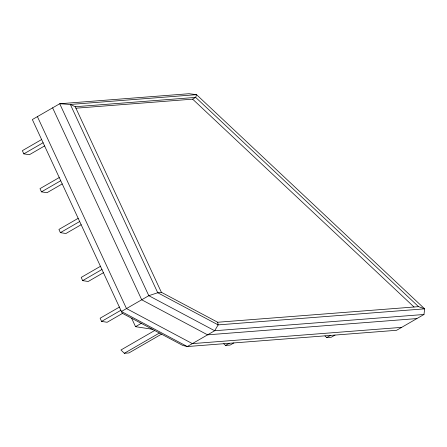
<?xml version="1.0" encoding="UTF-8"?>
<svg xmlns="http://www.w3.org/2000/svg" width="447" height="447" viewBox="0 0 447 447"><rect width="100%" height="100%" fill="white"/><g stroke="black" fill="none" stroke-linecap="round" stroke-linejoin="round"><path stroke-width="0.67" d="M423.985 314.481L424.65 308.843L196.529 94.663L189.081 93.714L59.719 103.743L32.34 119.55L122.227 313.235L182.633 345.38L187.293 346.548L396.606 330.288L423.985 314.481L214.672 330.741L187.293 346.548L121.422 311.498L148.801 295.69L157.724 292.746L161.367 292.293L217.678 322.253L418.554 306.653L424.65 308.843L218.13 324.885L157.724 292.746L70.33 104.447L59.719 103.743L148.801 295.69L214.672 330.741L218.13 324.885L217.678 322.253M41.677 139.509L22.35 150.667L23.836 153.869L29.373 154.723L44.588 145.94M23.836 153.869L43.119 142.733M75.929 108.202L192.635 99.156L195.68 97.396L196.529 94.663L70.33 104.447L75.247 106.732L195.68 97.396L418.554 306.653M59.25 177.532L39.979 188.656L41.465 191.858L47.008 192.713L62.217 183.929M41.465 191.858L60.731 180.733M78.18 218.32L58.909 229.445L60.395 232.647L65.938 233.502L81.147 224.718M60.395 232.647L79.661 221.522M100.547 266.25L81.181 277.431L82.667 280.632L88.21 281.487L103.425 272.704M82.667 280.632L101.989 269.474M119.494 307.033L100.111 318.219L101.598 321.421L107.135 322.276L122.523 313.392M101.598 321.421L120.93 310.257M131.625 318.242L135.536 326.668L141.258 323.365M154.701 330.506L120.941 349.995L124.333 353.286L128.959 352.929L161.507 334.138M124.333 353.286L159.423 333.026M223.757 343.715L225.523 345.425L229.222 343.29M233.848 342.927L230.149 345.067L225.523 345.425M324.997 335.909L326.707 337.569L330.406 335.429M335.032 335.071L331.333 337.206L326.707 337.569M416.883 318.577L207.576 334.837L141.705 299.786L52.617 107.839M401.674 327.36L192.361 343.62L126.49 308.57L37.408 116.622M135.536 326.668L152.427 329.283M192.635 99.156L414.017 307.005M75.247 106.732L161.367 292.293"/></g></svg>
